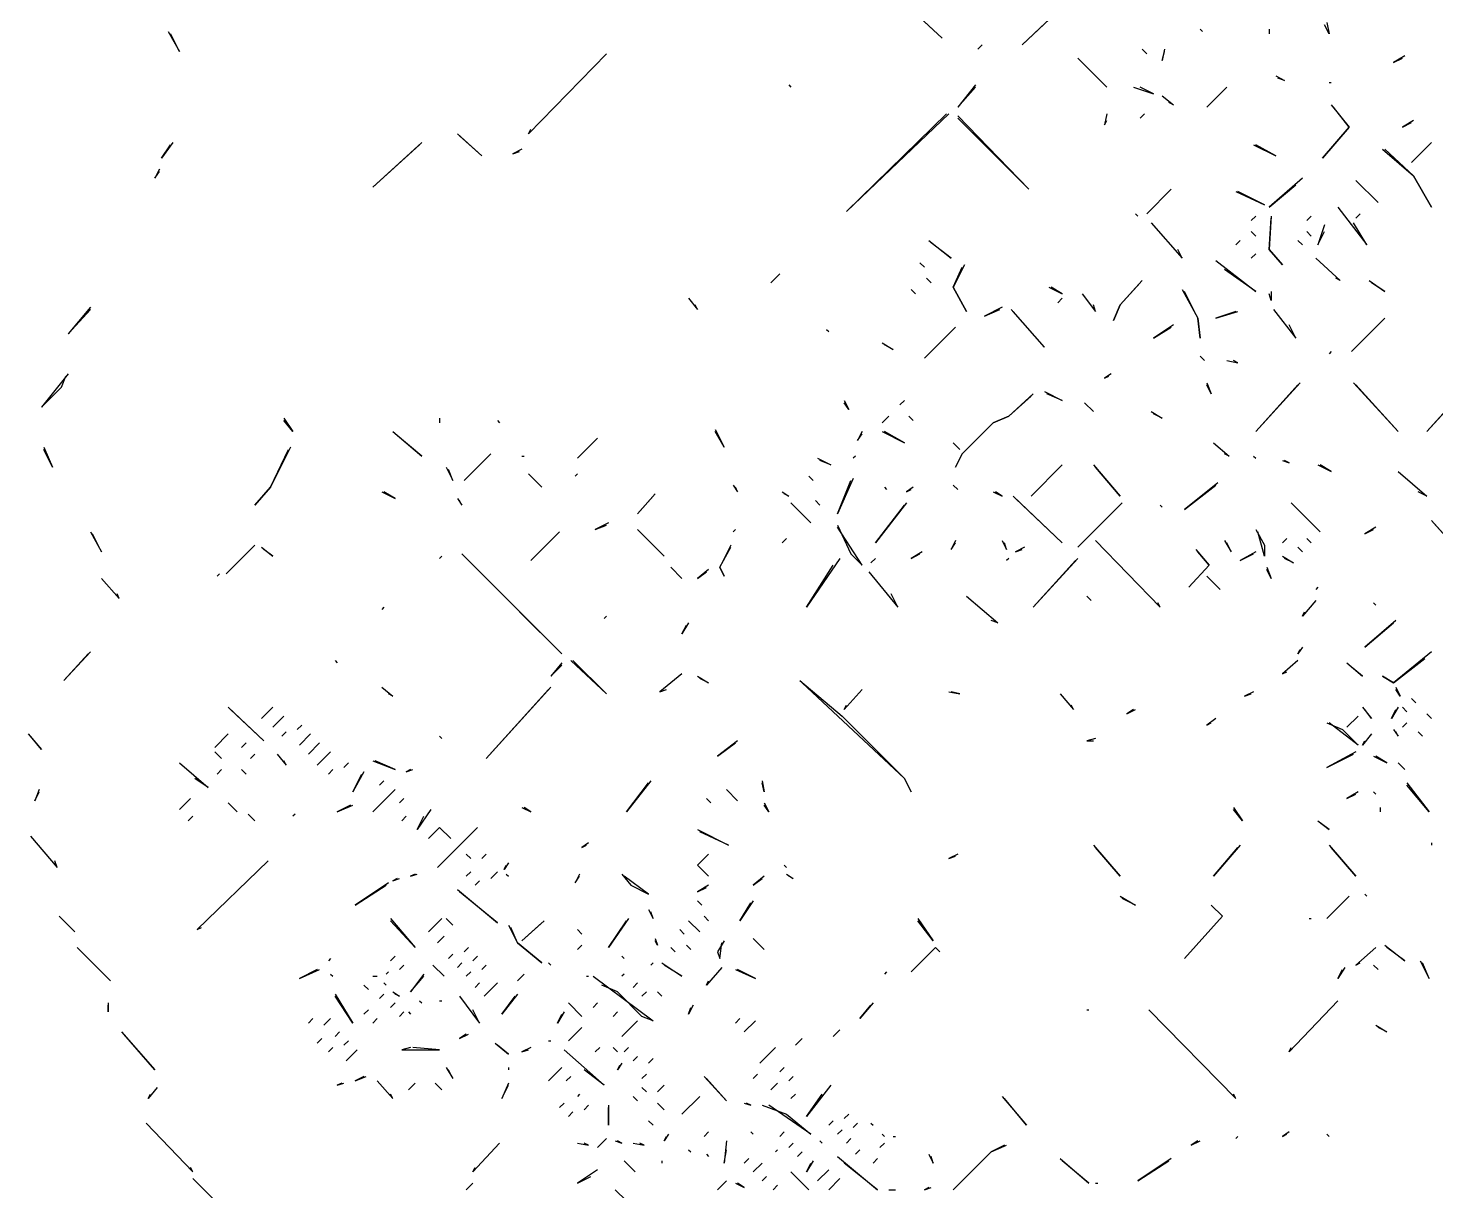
# Model space of a CAD drawing. Extents: x 1 to 2775, y -31 to 2075.
# Drawn here: x 1700 to 1805.5, y 387.1 to 474.2 of the extents above; entities that cross this region are included whole.
import ezdxf

# ---------------------------------------------------------------- set-up
doc = ezdxf.new("R2010")
doc.units = 0
doc.layers.add('LINEWORK', color=4, linetype='CONTINUOUS')

msp = doc.modelspace()

# ---------------------------------------------------------------- linework, layer by layer
at = {"layer": 'LINEWORK'}
for points in [[(1783.6667, 481.6667), (1774.5, 473), (1783.1667, 481.1667)], [(1761.3333, 480.1667), (1768.5, 473.5), (1761.5, 480)], [(1710.5, 474), (1711.3333, 472.5), (1710.6667, 473.8333)], [(1787.8333, 474.1667), (1788, 474)], [(1793, 474.1667), (1793, 473.8333)], [(1797.3333, 474.6667), (1797.5, 473.8333), (1797.1667, 474.5)], [(1771.5, 473), (1771.1667, 472.6667)], [(1783.5, 472.6667), (1783.8333, 472.3333)], [(1785.1667, 472.6667), (1785, 471.8333), (1785.1667, 472.5)], [(1743.3333, 472.3333), (1737.5, 466.3333), (1737.6667, 466.6667)], [(1778.6667, 472), (1780.8333, 469.8333)], [(1803.1667, 472.1667), (1802.3333, 471.6667), (1803, 472)], [(1793.5, 470.6667), (1794.1667, 470.3333), (1793.6667, 470.5)], [(1757, 470), (1757.1667, 469.8333)], [(1771, 470), (1769.6667, 468.3333), (1771, 469.8333)], [(1782.8333, 469.8333), (1784.3333, 469.3333), (1783.3333, 469.8333)], [(1789.8333, 469.8333), (1788.3333, 468.3333)], [(1797.5, 470.1667), (1797.6667, 470.1667)], [(1785, 469.1667), (1785.8333, 468.5), (1785.5, 468.6667)], [(1797.6667, 468.5), (1799, 466.8333), (1797, 464.5), (1799, 466.8333), (1797.8333, 468.3333)], [(1768.8333, 467.8333), (1761.3333, 460.5), (1769, 467.8333)], [(1769.6667, 467.6667), (1775, 462.1667), (1769.6667, 467.5)], [(1780.8333, 467.8333), (1780.6667, 467), (1780.8333, 467.3333)], [(1783.6667, 467.8333), (1783.3333, 467.5)], [(1732.1667, 466.3333), (1734, 464.6667), (1732.3333, 466.1667)], [(1803.8333, 467.3333), (1803, 466.8333), (1803.6667, 467.1667)], [(1710.8333, 465.6667), (1710, 464.5), (1710.6667, 465.5)], [(1729.5, 465.6667), (1725.8333, 462.3333), (1729.3333, 465.5)], [(1791.8333, 465.5), (1793.5, 464.6667), (1792, 465.5)], [(1805.1667, 465.6667), (1803.6667, 464.1667)], [(1737, 465.1667), (1736.3333, 464.8333), (1736.8333, 465)], [(1801.5, 465.1667), (1803.8333, 463.1667), (1805.1667, 460.8333), (1803.8333, 463.1667), (1801.6667, 465.1667)], [(1709.8333, 463.6667), (1709.5, 463), (1709.8333, 463.5)], [(1785.6667, 462.1667), (1783.8333, 460.3333)], [(1795.5, 463), (1793, 460.8333), (1795, 462.5)], [(1799.5, 462.8333), (1801.1667, 461.1667)], [(1790.5, 462), (1792.6667, 461), (1790.6667, 462)], [(1783, 460.3333), (1783.1667, 460.1667)], [(1792, 460.1667), (1791.6667, 459.8333)], [(1793.1667, 460.1667), (1793, 457.6667), (1794, 456.5), (1793, 457.6667), (1793.1667, 460)], [(1796.1667, 460.1667), (1795.8333, 459.8333)], [(1798.1667, 460.8333), (1800.3333, 458), (1799.3333, 459.6667)], [(1799.8333, 460.3333), (1799.5, 460)], [(1784.1667, 459.6667), (1786.5, 457), (1786.1667, 457.6667)], [(1791.6667, 459), (1792, 458.6667)], [(1795.8333, 459), (1796.1667, 458.6667)], [(1797.1667, 459.5), (1796.6667, 458), (1797.1667, 459)], [(1767.5, 458.3333), (1769.1667, 457), (1767.6667, 458.1667)], [(1790.8333, 458.3333), (1790.5, 458)], [(1795.1667, 458.3333), (1795.5, 458)], [(1789, 456.8333), (1792, 454.5), (1789.6667, 456.1667)], [(1792, 457.3333), (1791.6667, 457)], [(1796.5, 457), (1798.3333, 455.3333), (1798, 455.5)], [(1756.3333, 455.8333), (1755.6667, 455.1667)], [(1766.8333, 456.6667), (1767.1667, 456.3333)], [(1770.1667, 456.5), (1769.3333, 454.8333), (1770.3333, 453), (1769.3333, 454.8333), (1770, 456.3333)], [(1767.3333, 455.5), (1767.6667, 455.1667)], [(1776.5, 454.8333), (1777.5, 454.3333), (1776.6667, 454.8333)], [(1783.5, 455.3333), (1781.8333, 453.5), (1781.3333, 452.3333), (1781.8333, 453.5), (1783.3333, 455.1667)], [(1800.5, 455.3333), (1801.6667, 454.5), (1800.6667, 455.1667)], [(1749.5, 454), (1750.1667, 453.1667), (1750, 453.5)], [(1766.1667, 454.6667), (1766.5, 454.3333)], [(1777.5, 454), (1777.1667, 453.6667)], [(1779, 454.3333), (1780, 453), (1779.8333, 453.5)], [(1786.5, 454.6667), (1787.6667, 452.5), (1787.8333, 451), (1787.6667, 452.5), (1786.6667, 454.5)], [(1793.1667, 454.5), (1793.1667, 453.8333), (1793, 454.3333)], [(1704.6667, 453.3333), (1703, 451.3333), (1704.6667, 453.1667)], [(1773, 453.3333), (1771.6667, 452.6667), (1772.8333, 453.1667)], [(1773.6667, 453.1667), (1776.1667, 450.3333), (1773.8333, 453)], [(1790.5, 453), (1789, 452.5), (1790.6667, 453)], [(1793.3333, 453.1667), (1795, 451), (1794.5, 452)], [(1759.8333, 451.6667), (1760, 451.5)], [(1769.5, 451.8333), (1767.1667, 449.5)], [(1785.8333, 452), (1784.3333, 451), (1785.6667, 451.8333)], [(1801.6667, 452.5), (1799.1667, 450)], [(1764, 450.6667), (1764.8333, 450.1667), (1764.1667, 450.5)], [(1787.8333, 449.6667), (1788.1667, 449.3333)], [(1797.6667, 450), (1797.5, 449.8333)], [(1789.8333, 449.3333), (1790.6667, 449.1667), (1790.3333, 449.3333)], [(1703, 448.3333), (1701, 445.8333), (1702.5, 447.3333), (1702.8333, 448.1667)], [(1781.1667, 448.3333), (1780.6667, 448), (1781, 448.1667)], [(1788.3333, 447.6667), (1788.6667, 446.8333), (1788.3333, 447.5)], [(1795.3333, 447.6667), (1792, 444), (1795.1667, 447.5)], [(1799.3333, 447.6667), (1802.6667, 444), (1799.5, 447.5)], [(1808.1667, 447.6667), (1804.8333, 444), (1808, 447.5)], [(1761.1667, 446.3333), (1761.5, 445.6667), (1761.1667, 446.1667)], [(1765.6667, 446.3333), (1765.3333, 446)], [(1775.3333, 446.8333), (1773.5, 445.1667), (1772.3333, 444.6667), (1770, 442.3333), (1769.5, 441.3333), (1770, 442.3333), (1772.3333, 444.6667), (1773.5, 445.1667), (1775.1667, 446.6667)], [(1776.1667, 447), (1777.5, 446.3333), (1776.3333, 446.8333)], [(1779.1667, 446.1667), (1779.8333, 445.5)], [(1784.1667, 445.5), (1785, 445), (1784.3333, 445.3333)], [(1719.1667, 445), (1719.8333, 444), (1719.1667, 444.8333)], [(1730.8333, 445), (1730.8333, 444.6667)], [(1735.1667, 444.8333), (1735.3333, 444.6667)], [(1751.5, 444.1667), (1752.1667, 442.8333), (1751.5, 444)], [(1764.5, 445.1667), (1764, 444.6667)], [(1766, 445.1667), (1766.3333, 444.8333)], [(1727.3333, 444), (1729.5, 442.1667), (1727.5, 443.8333)], [(1742.6667, 443.5), (1741.1667, 442)], [(1762.5, 444), (1762.1667, 443.3333), (1762.5, 443.8333)], [(1764, 444), (1765.6667, 443.1667), (1764.1667, 444)], [(1769.3333, 443.1667), (1769.8333, 442.6667)], [(1788.8333, 443.1667), (1790, 442.1667), (1789.6667, 442.3333)], [(1701.1667, 442.8333), (1701.8333, 441.3333), (1701.1667, 442.6667)], [(1719.6667, 442.8333), (1718.1667, 439.8333), (1717, 438.5), (1718.1667, 439.8333), (1719.5, 442.6667)], [(1734.6667, 442.3333), (1732.6667, 440.3333)], [(1737, 442.1667), (1737.1667, 442.1667)], [(1762, 442.1667), (1761.8333, 442)], [(1791.8333, 442.1667), (1792, 442)], [(1731.3333, 441.3333), (1731.8333, 440.3333), (1731.5, 441.1667)], [(1759.1667, 442), (1760.1667, 441.5), (1759.3333, 441.8333)], [(1777.5, 441.5), (1775.1667, 439.1667)], [(1779.8333, 441.5), (1781.8333, 439.1667), (1780, 441.3333)], [(1794, 441.8333), (1794.5, 441.6667), (1794.1667, 441.8333)], [(1796.6667, 441.5), (1797.6667, 441), (1796.8333, 441.5)], [(1802.6667, 441), (1804.8333, 439.1667), (1804.1667, 439.5)], [(1737.5, 440.8333), (1738.5, 439.8333)], [(1741.1667, 440.8333), (1741, 440.6667)], [(1752.8333, 440), (1753.1667, 439.5), (1753, 439.8333)], [(1758.5, 440.6667), (1758.8333, 440.3333)], [(1761.8333, 440.5), (1760.6667, 437.8333), (1761.6667, 440.3333)], [(1769.3333, 440), (1769.6667, 439.6667)], [(1789.1667, 440.1667), (1786.6667, 438.1667), (1789, 440)], [(1726.5, 439.5), (1727.5, 439), (1726.6667, 439.5)], [(1732.1667, 439), (1732.5, 438.5), (1732.3333, 438.8333)], [(1747, 439.3333), (1745.6667, 437.8333), (1746.8333, 439.1667)], [(1756.5, 439.5), (1757, 439.1667), (1756.6667, 439.3333)], [(1764.1667, 439.8333), (1764.3333, 439.6667)], [(1766.3333, 439.8333), (1765.8333, 439.5), (1766.1667, 439.6667)], [(1772.3333, 439.5), (1773, 439.1667), (1772.5, 439.5)], [(1773.8333, 439.1667), (1777.5, 435.6667), (1774, 439)], [(1757.1667, 438.6667), (1758.6667, 437.1667)], [(1759, 438.8333), (1759.3333, 438.5)], [(1765.8333, 438.6667), (1763.5, 435.6667), (1765.6667, 438.5)], [(1782, 438.6667), (1778.6667, 435.3333)], [(1784.8333, 438.5), (1785, 438.3333)], [(1794.6667, 438.6667), (1796.8333, 436.5)], [(1743.5, 437.1667), (1742.5, 436.6667), (1743.3333, 437)], [(1760.6667, 437), (1761.6667, 434.8333), (1762.5, 434), (1760.6667, 436.8333)], [(1801, 436.8333), (1800.1667, 436.3333), (1800.8333, 436.6667)], [(1805.1667, 437.3333), (1809.8333, 432.1667), (1805.3333, 437.1667)], [(1704.6667, 436.5), (1705.5, 435), (1704.8333, 436.3333)], [(1739.8333, 436.5), (1737.6667, 434.3333)], [(1745.6667, 436.6667), (1747.6667, 434.6667)], [(1753, 436.6667), (1752.8333, 436.5)], [(1756.8333, 436), (1756.5, 435.6667)], [(1769.5, 435.8333), (1769.1667, 435.1667), (1769.5, 435.6667)], [(1773, 435.8333), (1773.3333, 435.1667), (1773.1667, 435.6667)], [(1780, 435.8333), (1784.8333, 430.8333), (1784.6667, 431.1667)], [(1789.6667, 435.8333), (1790.1667, 435), (1789.8333, 435.6667)], [(1792, 436.6667), (1792.6667, 435.5), (1792.6667, 434.6667), (1792.1667, 436.5)], [(1794.3333, 436), (1794, 435.6667)], [(1795.8333, 436), (1796.1667, 435.6667)], [(1717, 435.5), (1714.8333, 433.3333)], [(1717.5, 435.3333), (1718.3333, 434.6667), (1717.6667, 435.1667)], [(1731, 434.6667), (1730.8333, 434.5)], [(1732.5, 434.8333), (1740, 427.3333), (1736.8333, 430.5)], [(1752.6667, 435.5), (1751.8333, 433.8333), (1752.1667, 433.1667), (1751.8333, 433.8333), (1752.6667, 435.3333)], [(1767, 435), (1766.1667, 434.5), (1766.8333, 434.8333)], [(1774.6667, 435.3333), (1774, 435), (1774.5, 435.1667)], [(1787.5, 435.1667), (1788.5, 434), (1787, 432.3333), (1788.5, 434), (1787.6667, 435)], [(1792, 435), (1790.8333, 434.3333), (1791.8333, 434.8333)], [(1794, 434.6667), (1794.8333, 434.1667), (1794.1667, 434.5)], [(1795.1667, 435.3333), (1795.5, 435)], [(1748.1667, 433.8333), (1749, 433)], [(1751, 433.6667), (1750.1667, 433), (1750.8333, 433.5)], [(1760.8333, 434.5), (1758.3333, 430.8333), (1760.3333, 434)], [(1763.5, 434.5), (1763.1667, 434.1667)], [(1773.5, 434.5), (1773.3333, 434.3333)], [(1778.6667, 434.5), (1775.3333, 430.8333), (1778.5, 434.3333)], [(1792.8333, 433.8333), (1793.1667, 433), (1792.8333, 433.6667)], [(1705.5, 433), (1706.8333, 431.5), (1706.6667, 431.8333)], [(1714.3333, 433.3333), (1714.1667, 433.1667)], [(1763, 433.5), (1765.1667, 430.8333), (1764.6667, 431.8333)], [(1788.3333, 433.1667), (1789.3333, 432.1667)], [(1770.3333, 431.6667), (1772.6667, 429.6667), (1772.1667, 429.8333)], [(1779.3333, 431.6667), (1779.6667, 431.3333)], [(1796.6667, 432.3333), (1796.5, 432.1667)], [(1726.6667, 430.8333), (1726.5, 430.6667)], [(1796.5, 431.3333), (1795.5, 430.1667), (1795.6667, 430.5)], [(1800.8333, 431.1667), (1801, 431)], [(1743.3333, 430.1667), (1743.1667, 430)], [(1749.5, 429.6667), (1749, 428.8333), (1749.3333, 429.5)], [(1802.5, 429.8333), (1800.1667, 427.8333), (1802.3333, 429.6667)], [(1704.6667, 427.5), (1702.6667, 425.3333), (1704.5, 427.3333)], [(1795.5, 427.8333), (1795.1667, 427.3333), (1795.3333, 427.6667)], [(1805.1667, 427.5), (1802.3333, 425.1667), (1801.5, 425.6667), (1802.3333, 425.1667), (1804.6667, 427)], [(1723, 426.8333), (1723.1667, 426.6667)], [(1740, 426.6667), (1739.1667, 425.6667), (1740, 426.5)], [(1740.6667, 426.8333), (1743.3333, 424.3333), (1740.8333, 426.8333)], [(1795.1667, 426.8333), (1794, 425.8333), (1794.3333, 426)], [(1798.8333, 426.6667), (1800, 425.6667), (1799, 426.5)], [(1749, 425.8333), (1747.3333, 424.5), (1747.8333, 424.6667)], [(1750.1667, 425.6667), (1751, 425.1667), (1750.3333, 425.5)], [(1757.8333, 425.3333), (1761, 422.6667), (1765.6667, 418), (1766.1667, 417), (1765.6667, 418), (1758, 425.1667)], [(1726.5, 424.8333), (1727.3333, 424.1667), (1727, 424.3333)], [(1739.1667, 424.8333), (1734.3333, 419.5), (1739, 424.6667)], [(1762.5, 424.6667), (1761.1667, 423.1667), (1761.3333, 423.5)], [(1769, 424.5), (1769.8333, 424.3333), (1769.1667, 424.5)], [(1777.3333, 424.3333), (1778.3333, 423.1667), (1778.1667, 423.5)], [(1791.8333, 424.5), (1791.1667, 424.1667), (1791.6667, 424.3333)], [(1802.5, 424.8333), (1802.8333, 424.1667), (1802.5, 424.6667)], [(1715, 423.3333), (1717.6667, 420.8333), (1715.1667, 423.1667)], [(1718.3333, 423.3333), (1717.5, 422.5)], [(1782.8333, 423.1667), (1782.3333, 422.8333), (1783, 423.1667)], [(1800, 423.3333), (1800.6667, 422.5), (1800.1667, 423.1667)], [(1802.6667, 423.3333), (1802.1667, 422.5), (1802.5, 423.1667)], [(1803, 423.3333), (1803.3333, 423)], [(1803.6667, 424), (1804, 423.6667)], [(1719.1667, 422.6667), (1718.3333, 421.8333)], [(1720.5, 422), (1720.1667, 421.6667)], [(1789, 422.5), (1788.3333, 422), (1788.6667, 422.1667)], [(1797.3333, 422.1667), (1798.5, 421.6667), (1799.6667, 420.5), (1797.5, 422.1667)], [(1799.6667, 422.6667), (1798.8333, 421.8333)], [(1803.3333, 422.1667), (1803, 421.8333)], [(1804.8333, 422.8333), (1805.1667, 422.5)], [(1700, 421.3333), (1701, 420.1667), (1700.1667, 421.1667)], [(1715, 421.3333), (1714, 420.3333)], [(1719.3333, 421.5), (1719, 421.1667)], [(1721.1667, 421.3333), (1720.3333, 420.5)], [(1730.8333, 421.1667), (1731, 421)], [(1780, 421), (1779.3333, 420.8333), (1779.8333, 420.8333)], [(1800.6667, 421.3333), (1800, 420.5), (1800.1667, 420.8333)], [(1802.3333, 421.6667), (1802.6667, 421.1667), (1802.5, 421.5)], [(1804.1667, 421.5), (1804.5, 421.1667)], [(1714, 420), (1714.5, 419.5)], [(1716.3333, 420.6667), (1716, 420.3333)], [(1721.8333, 420.6667), (1721, 419.8333)], [(1722.6667, 420), (1721.6667, 419)], [(1753.1667, 420.8333), (1751.6667, 419.6667), (1753, 420.6667)], [(1799.5, 420), (1797.3333, 418.8333), (1799.3333, 419.8333)], [(1711.3333, 419.1667), (1713.5, 417.3333), (1712.5, 418)], [(1717, 419.8333), (1716.6667, 419.5)], [(1718.6667, 419.8333), (1719.3333, 419), (1719.1667, 419.3333)], [(1724, 419.1667), (1723.6667, 418.8333)], [(1725.8333, 419.3333), (1727.5, 418.6667), (1726, 419.3333)], [(1800.8333, 419.6667), (1801.8333, 419.1667), (1801, 419.6667)], [(1802.6667, 419.1667), (1803.1667, 418.6667)], [(1714.5, 418.6667), (1714.1667, 418.3333)], [(1716, 418.6667), (1716.3333, 418.3333)], [(1722.8333, 418.6667), (1722.5, 418.3333)], [(1725.1667, 418.5), (1724.3333, 417), (1725, 418.3333)], [(1726.6667, 417.8333), (1726.3333, 417.5)], [(1728.6667, 418.6667), (1728.3333, 418.5), (1728.8333, 418.6667)], [(1746.6667, 417.8333), (1744.8333, 415.5), (1746.5, 417.6667)], [(1755, 417.8333), (1755.1667, 417), (1755, 417.6667)], [(1700.8333, 417.1667), (1700.5, 416.3333), (1700.8333, 417)], [(1727.5, 417.1667), (1725.8333, 415.5)], [(1752.3333, 417.1667), (1753.1667, 416.3333)], [(1799.6667, 417), (1798.8333, 416.5), (1799.5, 416.8333)], [(1800.8333, 417), (1801, 416.8333)], [(1803.3333, 417.6667), (1805, 415.5), (1803.3333, 417.5)], [(1712.1667, 416.5), (1711.3333, 415.6667)], [(1715, 416.1667), (1715.6667, 415.5)], [(1724.1667, 416), (1723.1667, 415.5), (1724.3333, 416)], [(1728.1667, 416.5), (1727.8333, 416.1667)], [(1737, 415.8333), (1737.6667, 415.5), (1737.1667, 415.8333)], [(1750.8333, 416.5), (1751.1667, 416.1667)], [(1755.1667, 416.1667), (1755.5, 415.5), (1755.1667, 416)], [(1790.3333, 415.8333), (1791, 414.8333), (1790.3333, 415.6667)], [(1801.3333, 415.8333), (1801.3333, 415.5)], [(1712.3333, 415.1667), (1712, 414.8333)], [(1716.5, 415.3333), (1717, 414.8333)], [(1720, 415.3333), (1719.8333, 415.1667)], [(1728.3333, 415.1667), (1728, 414.8333)], [(1730.1667, 415.6667), (1729.1667, 414.1667), (1729.6667, 415.1667)], [(1796.6667, 414.8333), (1797.5, 414.1667), (1796.8333, 414.6667)], [(1700.1667, 413.6667), (1702.1667, 411.3333), (1702, 411.8333)], [(1730.8333, 414.3333), (1730, 413.5), (1730.8333, 414.3333), (1731.6667, 413.5)], [(1733.6667, 414.3333), (1730.6667, 411.3333)], [(1750.1667, 414.1667), (1752.5, 413), (1750.3333, 414)], [(1742, 413.1667), (1741.5, 412.8333), (1741.8333, 413)], [(1779.8333, 413), (1781.8333, 410.6667), (1780, 412.8333)], [(1790.8333, 413), (1788.8333, 410.6667), (1790.6667, 412.8333)], [(1797.5, 413), (1799.5, 410.6667), (1797.6667, 412.8333)], [(1805.1667, 413.1667), (1805.1667, 413)], [(1718, 411.8333), (1712.6667, 406.6667), (1713, 406.8333)], [(1732.8333, 412.3333), (1733.1667, 412)], [(1734.3333, 412.3333), (1734, 412)], [(1736, 411.6667), (1735.6667, 411.1667), (1735.8333, 411.5)], [(1751, 412.3333), (1750.1667, 411.5), (1751, 410.6667), (1750.1667, 411.5)], [(1756.6667, 411.5), (1756.8333, 411.3333)], [(1769.6667, 412.3333), (1769, 412), (1769.5, 412.1667)], [(1727.6667, 410.5), (1727.3333, 410.3333), (1727.8333, 410.5)], [(1729, 410.8333), (1728.6667, 410.6667), (1729.1667, 410.8333)], [(1733.1667, 411), (1732.8333, 410.6667)], [(1735.1667, 411), (1734.6667, 410.5)], [(1735.8333, 410.8333), (1736, 410.6667)], [(1741.3333, 410.8333), (1741, 410.1667), (1741.3333, 410.6667)], [(1744.5, 410.8333), (1745.1667, 410), (1746.5, 409.3333), (1744.6667, 410.6667)], [(1755.1667, 410.6667), (1754.3333, 410), (1755, 410.5)], [(1756.8333, 410.8333), (1757.3333, 410.5), (1757, 410.6667)], [(1727, 410.1667), (1724.5, 408.5), (1726.8333, 410)], [(1732.1667, 409.6667), (1735.1667, 407.1667), (1732.3333, 409.5)], [(1733.8333, 410.3333), (1733.5, 410)], [(1751, 410), (1750.1667, 409.5), (1750.8333, 409.8333)], [(1750.1667, 408.8333), (1750.5, 408.5)], [(1754.3333, 408.8333), (1753.3333, 407.3333), (1754.1667, 408.6667)], [(1781.8333, 409.1667), (1783, 408.5), (1782, 409)], [(1788.6667, 408.5), (1789.5, 407.6667), (1786.6667, 404.5), (1789.5, 407.6667)], [(1799, 409.1667), (1797.3333, 407.5)], [(1800.1667, 409.3333), (1800.3333, 409.1667)], [(1702.3333, 407.6667), (1703.5, 406.5)], [(1727.1667, 407.5), (1729, 405.3333), (1727.1667, 407.3333)], [(1731, 407.5), (1730, 406.5)], [(1731.3333, 407.5), (1731.8333, 407)], [(1738.6667, 407.3333), (1737, 405.8333), (1738.5, 407.1667)], [(1745, 407.5), (1743.5, 405.3333), (1744.8333, 407.3333)], [(1746.5, 408.1667), (1746.8333, 407.5), (1746.6667, 408)], [(1749.5, 407.3333), (1750.3333, 406.5)], [(1750.6667, 407.6667), (1751, 407.3333)], [(1766.6667, 407.5), (1767.8333, 405.8333), (1766.6667, 407.3333)], [(1796, 407.5), (1796.1667, 407.5)], [(1736, 407), (1736.6667, 405.6667), (1738.5, 404.1667), (1736.6667, 405.6667), (1736.1667, 406.8333)], [(1741.1667, 406.6667), (1741.5, 406.3333)], [(1748.8333, 406.6667), (1749.1667, 406.3333)], [(1703.6667, 405.3333), (1706.1667, 402.8333)], [(1731.1667, 406.1667), (1730.6667, 405.6667)], [(1733, 405.3333), (1732.6667, 405)], [(1741.5, 405.5), (1741.1667, 405.1667)], [(1747, 406), (1747.1667, 405.5), (1747, 405.8333)], [(1748.1667, 405.3333), (1748.5, 405)], [(1749.3333, 405.5), (1749.6667, 405.1667)], [(1752.1667, 405.8333), (1751.6667, 405), (1751.8333, 404.5), (1752, 405.6667)], [(1754.3333, 406), (1755.1667, 405.1667)], [(1768, 405.3333), (1766.1667, 403.5), (1768, 405.3333), (1768.3333, 405)], [(1801, 405.3333), (1799.5, 404), (1799.8333, 404.1667)], [(1801.6667, 405.5), (1803.1667, 404.3333), (1801.8333, 405.3333)], [(1722.6667, 404.5), (1722.5, 404.3333)], [(1727.5, 404.6667), (1727.1667, 404.3333)], [(1731.8333, 404.8333), (1731.5, 404.5)], [(1732.5, 404.1667), (1732.1667, 403.8333)], [(1733.6667, 404.6667), (1733.3333, 404.3333)], [(1739, 404.1667), (1739.1667, 404)], [(1744.5, 404.6667), (1744.6667, 404.5)], [(1746.8333, 404.1667), (1746.6667, 404)], [(1747.5, 404.1667), (1749, 403.1667), (1747.6667, 404)], [(1804.3333, 404.3333), (1805, 403), (1804.5, 404.1667)], [(1721.6667, 403.6667), (1720.3333, 403), (1721.8333, 403.6667)], [(1722.6667, 403.3333), (1722.8333, 403.1667)], [(1725.8333, 403.1667), (1726.1667, 403.1667)], [(1727, 403.5), (1726.8333, 403.3333)], [(1728.1667, 404), (1727.8333, 403.6667)], [(1729.6667, 403.3333), (1728.6667, 402), (1729.6667, 403.1667)], [(1730.3333, 404), (1731.1667, 403.1667)], [(1733.1667, 403.5), (1732.8333, 403.1667)], [(1734.3333, 404), (1734, 403.6667)], [(1737.1667, 403.3333), (1736.6667, 402.8333)], [(1741.8333, 403.1667), (1742, 403.1667)], [(1742.3333, 403.1667), (1746.8333, 399.8333), (1746, 400.1667), (1744.1667, 402), (1743, 402.5)], [(1744.6667, 403.3333), (1744.5, 403.1667)], [(1752, 403.8333), (1750.8333, 402.5), (1751, 402.8333)], [(1753, 403.6667), (1754.5, 403), (1753.1667, 403.6667)], [(1764.3333, 403.5), (1764.1667, 403.3333)], [(1798.6667, 403.8333), (1798.1667, 403), (1798.5, 403.6667)], [(1800.8333, 404), (1801.1667, 403.6667)], [(1725.1667, 402.5), (1725.5, 402.1667)], [(1726.6667, 402.6667), (1726.8333, 402.5)], [(1727.3333, 402), (1727.8333, 401.6667), (1727.5, 401.8333)], [(1733.8333, 402.6667), (1733.5, 402.3333)], [(1735.1667, 402.6667), (1734.1667, 401.6667)], [(1745.6667, 402.6667), (1745.3333, 402.3333)], [(1746.3333, 402), (1746, 401.6667)], [(1747.1667, 402), (1747.5, 401.6667)], [(1706, 401.1667), (1706, 400.5), (1706, 401)], [(1723, 401.8333), (1724.3333, 399.6667), (1723, 401.6667)], [(1726.6667, 401.8333), (1726.3333, 401.5)], [(1727.5, 401.1667), (1727.1667, 400.8333)], [(1729.3333, 401.3333), (1729.5, 401.1667)], [(1730.8333, 401.3333), (1731, 401.3333)], [(1732.3333, 401.6667), (1733.8333, 399.6667), (1733.3333, 400.6667)], [(1736.6667, 401.8333), (1735.5, 400.3333), (1736.5, 401.6667)], [(1740.5, 401.1667), (1741.5, 400.1667)], [(1742.6667, 401.1667), (1742.3333, 400.8333)], [(1749.8333, 401), (1749.5, 400.3333), (1749.6667, 400.8333)], [(1763.3333, 401.1667), (1762.3333, 400), (1763.1667, 401)], [(1798.1667, 401.3333), (1794.5, 397.5), (1794.6667, 397.8333)], [(1721.3333, 400), (1721, 399.6667)], [(1722.6667, 400), (1722.1667, 399.5)], [(1725.5, 400.6667), (1725.1667, 400.3333)], [(1726.1667, 400), (1725.8333, 399.6667)], [(1728.1667, 400.5), (1727.8333, 400.1667)], [(1728.5, 400.5), (1728.6667, 400.3333)], [(1740.1667, 400.5), (1739.6667, 399.6667), (1740, 400.3333)], [(1744.1667, 400.5), (1743.8333, 400.1667)], [(1753.3333, 400), (1753, 399.6667)], [(1779.3333, 400.6667), (1779.5, 400.6667)], [(1784, 400.6667), (1790.5, 394), (1790.3333, 394.3333)], [(1707, 399), (1709.5, 396.1667), (1707.1667, 398.8333)], [(1723.3333, 399), (1723, 398.6667)], [(1732.8333, 398.8333), (1732.3333, 398.5), (1733, 398.8333)], [(1741.5, 399.3333), (1740.5, 398.3333)], [(1745.6667, 399.8333), (1744.5, 398.6667)], [(1754.5, 399.8333), (1753.6667, 399)], [(1760.8333, 399.1667), (1760.3333, 398.6667)], [(1801, 399.5), (1801.8333, 399), (1801.1667, 399.3333)], [(1722, 398.5), (1721.6667, 398.1667)], [(1722.8333, 397.8333), (1722.5, 397.5)], [(1724, 398.3333), (1723.6667, 398)], [(1728.6667, 397.8333), (1728, 397.6667), (1730.8333, 397.6667), (1728.8333, 397.8333)], [(1735, 398.1667), (1736, 397.3333), (1735.1667, 398)], [(1737.6667, 397.8333), (1737, 397.5), (1737.5, 397.6667)], [(1739, 398.3333), (1739.1667, 398.3333)], [(1742.8333, 397.8333), (1742.5, 397.5)], [(1743.8333, 397.8333), (1744.1667, 397.5)], [(1745, 397.8333), (1744.6667, 397.5)], [(1756, 397.8333), (1754.8333, 396.6667)], [(1758, 398.5), (1757.5, 398)], [(1724.6667, 397.6667), (1723.8333, 396.8333)], [(1740.1667, 397.6667), (1743.1667, 395), (1741.6667, 396.1667)], [(1745.6667, 397.1667), (1745.3333, 396.8333)], [(1746.8333, 397), (1746.5, 396.6667)], [(1725.1667, 395.6667), (1724.5, 395.3333), (1725.3333, 395.6667)], [(1731.3333, 396.3333), (1731.8333, 395.5), (1731.5, 396.1667)], [(1736, 396.3333), (1736, 396.1667)], [(1740, 396.3333), (1739, 395.3333)], [(1740.6667, 395.6667), (1740.3333, 395.3333)], [(1744.5, 396.6667), (1744.1667, 396.1667), (1744.3333, 396.5)], [(1746.3333, 395.8333), (1746, 395.5)], [(1750.6667, 395.6667), (1752.3333, 393.8333), (1750.8333, 395.5)], [(1754.6667, 395.8333), (1754.3333, 395.5)], [(1756.6667, 396.3333), (1756.3333, 396)], [(1757.3333, 395.6667), (1757, 395.3333)], [(1709.6667, 394.8333), (1709, 394), (1709.1667, 394.3333)], [(1723.5, 395.1667), (1723.1667, 395), (1723.6667, 395.1667)], [(1726.1667, 395.3333), (1727.3333, 394), (1727.1667, 394.3333)], [(1729, 395.1667), (1728.5, 394.6667)], [(1730.5, 395.1667), (1731, 394.6667)], [(1736, 395.1667), (1735.5, 394), (1736, 395)], [(1746, 394.8333), (1746.3333, 394.5)], [(1747.6667, 395), (1747.1667, 394.5)], [(1756.1667, 395.1667), (1755.6667, 394.6667)], [(1760.1667, 395), (1758.3333, 392.6667), (1759.5, 394.3333)], [(1740.1667, 393.6667), (1739.8333, 393.3333)], [(1741.3333, 394.3333), (1741.1667, 394.1667)], [(1745.3333, 394.1667), (1745.6667, 393.8333)], [(1747.1667, 393.6667), (1747.6667, 393.1667)], [(1750.3333, 394.1667), (1749, 392.8333)], [(1753.6667, 393.6667), (1754.1667, 393.5), (1753.8333, 393.6667)], [(1757.5, 394.3333), (1757.1667, 394)], [(1773, 394.1667), (1774.8333, 392), (1773.1667, 394)], [(1740.8333, 393), (1740.5, 392.6667)], [(1742, 393.5), (1741.6667, 393.1667)], [(1743.5, 393.5), (1743.5, 392), (1743.5, 393.3333)], [(1755, 393.5), (1756.8333, 392.8333), (1758.6667, 391.3333), (1755.5, 393.5)], [(1761.5, 392.8333), (1761.1667, 392.5)], [(1708.8333, 392.1667), (1712.3333, 388.5), (1712.1667, 388.8333)], [(1746.5, 392.3333), (1746.8333, 392)], [(1751, 391.5), (1750.6667, 391.1667)], [(1754.1667, 391.5), (1754.3333, 391.3333)], [(1756.6667, 391.5), (1756.3333, 391.1667)], [(1760.3333, 392.3333), (1760, 392)], [(1761, 391.6667), (1760.6667, 391.3333)], [(1762.1667, 392.1667), (1761.8333, 391.8333)], [(1763.1667, 392.1667), (1763.3333, 392)], [(1794.5, 391.5), (1794, 391.1667), (1794.3333, 391.3333)], [(1735.3333, 390.6667), (1733.3333, 388.5), (1733.5, 388.8333)], [(1741.1667, 390.6667), (1742, 390.5), (1741.6667, 390.6667)], [(1743.3333, 391), (1742.6667, 390.3333)], [(1744, 390.8333), (1744.5, 390.6667), (1744.1667, 390.8333)], [(1745.3333, 390.6667), (1746.1667, 390.5), (1745.8333, 390.6667)], [(1748, 391.3333), (1747.6667, 390.8333), (1747.8333, 391.1667)], [(1752.3333, 390.8333), (1752.1667, 389.1667), (1752.3333, 390.1667)], [(1757.3333, 390.6667), (1757, 390.3333)], [(1759.3333, 390.8333), (1759.5, 390.6667)], [(1761.6667, 391), (1761.3333, 390.6667)], [(1764.1667, 390.6667), (1763.8333, 390.3333)], [(1764, 391.3333), (1764.1667, 391.1667)], [(1764.8333, 391.1667), (1765, 391.1667)], [(1773.1667, 390.5), (1772.1667, 390), (1769.3333, 387.1667), (1772.1667, 390), (1773.3333, 390.5)], [(1787.6667, 390.8333), (1787.1667, 390.5), (1787.8333, 390.8333)], [(1790.6667, 391.1667), (1790.5, 391)], [(1797.3333, 391.3333), (1797.5, 391.1667)], [(1744.6667, 389.3333), (1745.5, 388.5)], [(1747.5, 389.3333), (1747.5, 389.1667)], [(1749.5, 390.1667), (1749.6667, 390)], [(1750.8333, 389.8333), (1751, 389.6667)], [(1754, 389.5), (1753.6667, 389.1667)], [(1756.1667, 390.1667), (1756, 390)], [(1758, 390), (1757.6667, 389.6667)], [(1758.8333, 389.3333), (1758.3333, 388.5), (1758.6667, 389.1667)], [(1760.6667, 389.6667), (1763.6667, 387.1667), (1761.1667, 389.1667)], [(1762.3333, 390.1667), (1762, 389.8333)], [(1763.6667, 389.5), (1763.3333, 389.1667)], [(1767.5, 389.8333), (1767.8333, 389.1667), (1767.6667, 389.6667)], [(1777.3333, 389.5), (1779.5, 387.6667), (1777.5, 389.3333)], [(1785.6667, 389.5), (1783.1667, 387.8333), (1785.5, 389.3333)], [(1742.6667, 388.6667), (1741.1667, 387.6667), (1742.1667, 388.1667)], [(1755, 389.1667), (1754.3333, 388.5)], [(1757.1667, 388.5), (1758.5, 387.1667), (1757.3333, 388.3333)], [(1760, 388.6667), (1759.1667, 387.8333)], [(1712.3333, 388), (1720.8333, 379.5)], [(1733.3333, 387.6667), (1732.8333, 387.1667)], [(1752.3333, 387.8333), (1751.6667, 387.1667)], [(1753, 387.6667), (1753.6667, 387.3333), (1753.1667, 387.6667)], [(1755.3333, 388.1667), (1755, 387.8333)], [(1756.1667, 387.5), (1755.8333, 387.1667)], [(1760.8333, 388), (1760, 387.1667)], [(1767.5, 387.3333), (1767.1667, 387.1667), (1767.6667, 387.3333)], [(1780, 387.6667), (1780.1667, 387.6667)], [(1744, 387.1667), (1744.8333, 386.3333)], [(1764.5, 387.1667), (1765, 387.1667)]]:
    msp.add_lwpolyline(points, dxfattribs=at)

doc.saveas('drawing.dxf')
